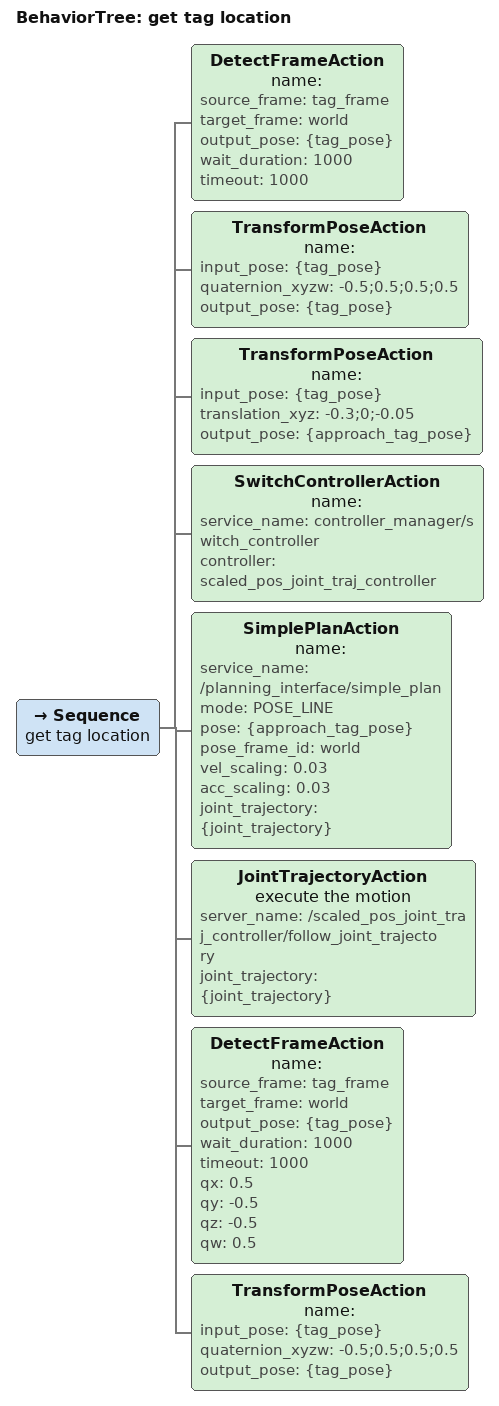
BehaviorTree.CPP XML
<root>
<!--
    outputs:
      - tag_pose
  -->
    <BehaviorTree ID="get tag location">
        <Sequence name="get tag location">

            <!-- detect tag pose -->
            <DetectFrameAction
                name=""
                source_frame="tag_frame"
                target_frame="world"
                output_pose="{tag_pose}"
                wait_duration="1000"
                timeout="1000"
            />

            <!-- calculate pose for approaching tag -->
            <TransformPoseAction
                name=""
                input_pose="{tag_pose}"
                quaternion_xyzw="-0.5;0.5;0.5;0.5"
                output_pose="{tag_pose}"
            />
            <TransformPoseAction
                name=""
                input_pose="{tag_pose}"
                translation_xyz="-0.3;0;-0.05"
                output_pose="{approach_tag_pose}"
            />

            <!-- position control -->
            <SwitchControllerAction
                name=""
                service_name="controller_manager/switch_controller"
                controller="scaled_pos_joint_traj_controller"
            />

            <!-- plan to approach tag pose -->
            <SimplePlanAction
                name=""
                service_name="/planning_interface/simple_plan"
                mode="POSE_LINE"
                pose="{approach_tag_pose}"
                pose_frame_id="world"
                vel_scaling="0.03"
                acc_scaling="0.03"
                joint_trajectory="{joint_trajectory}"
            />

            <!-- move to approach tag pose -->
            <JointTrajectoryAction
                name="execute the motion"
                server_name="/scaled_pos_joint_traj_controller/follow_joint_trajectory"
                joint_trajectory="{joint_trajectory}"
            />

            <!-- detect tag pose again for a more accurate position-->
            <!-- cheat and hardcode orientation -->
            <DetectFrameAction
                name=""
                source_frame="tag_frame"
                target_frame="world"
                output_pose="{tag_pose}"
                wait_duration="1000"
                timeout="1000"
                qx="0.5"
                qy="-0.5"
                qz="-0.5"
                qw="0.5"
            />

            <!-- reorient pose to match world -->
            <TransformPoseAction
                name=""
                input_pose="{tag_pose}"
                quaternion_xyzw="-0.5;0.5;0.5;0.5"
                output_pose="{tag_pose}"
            />

        </Sequence>
    </BehaviorTree>
</root>
